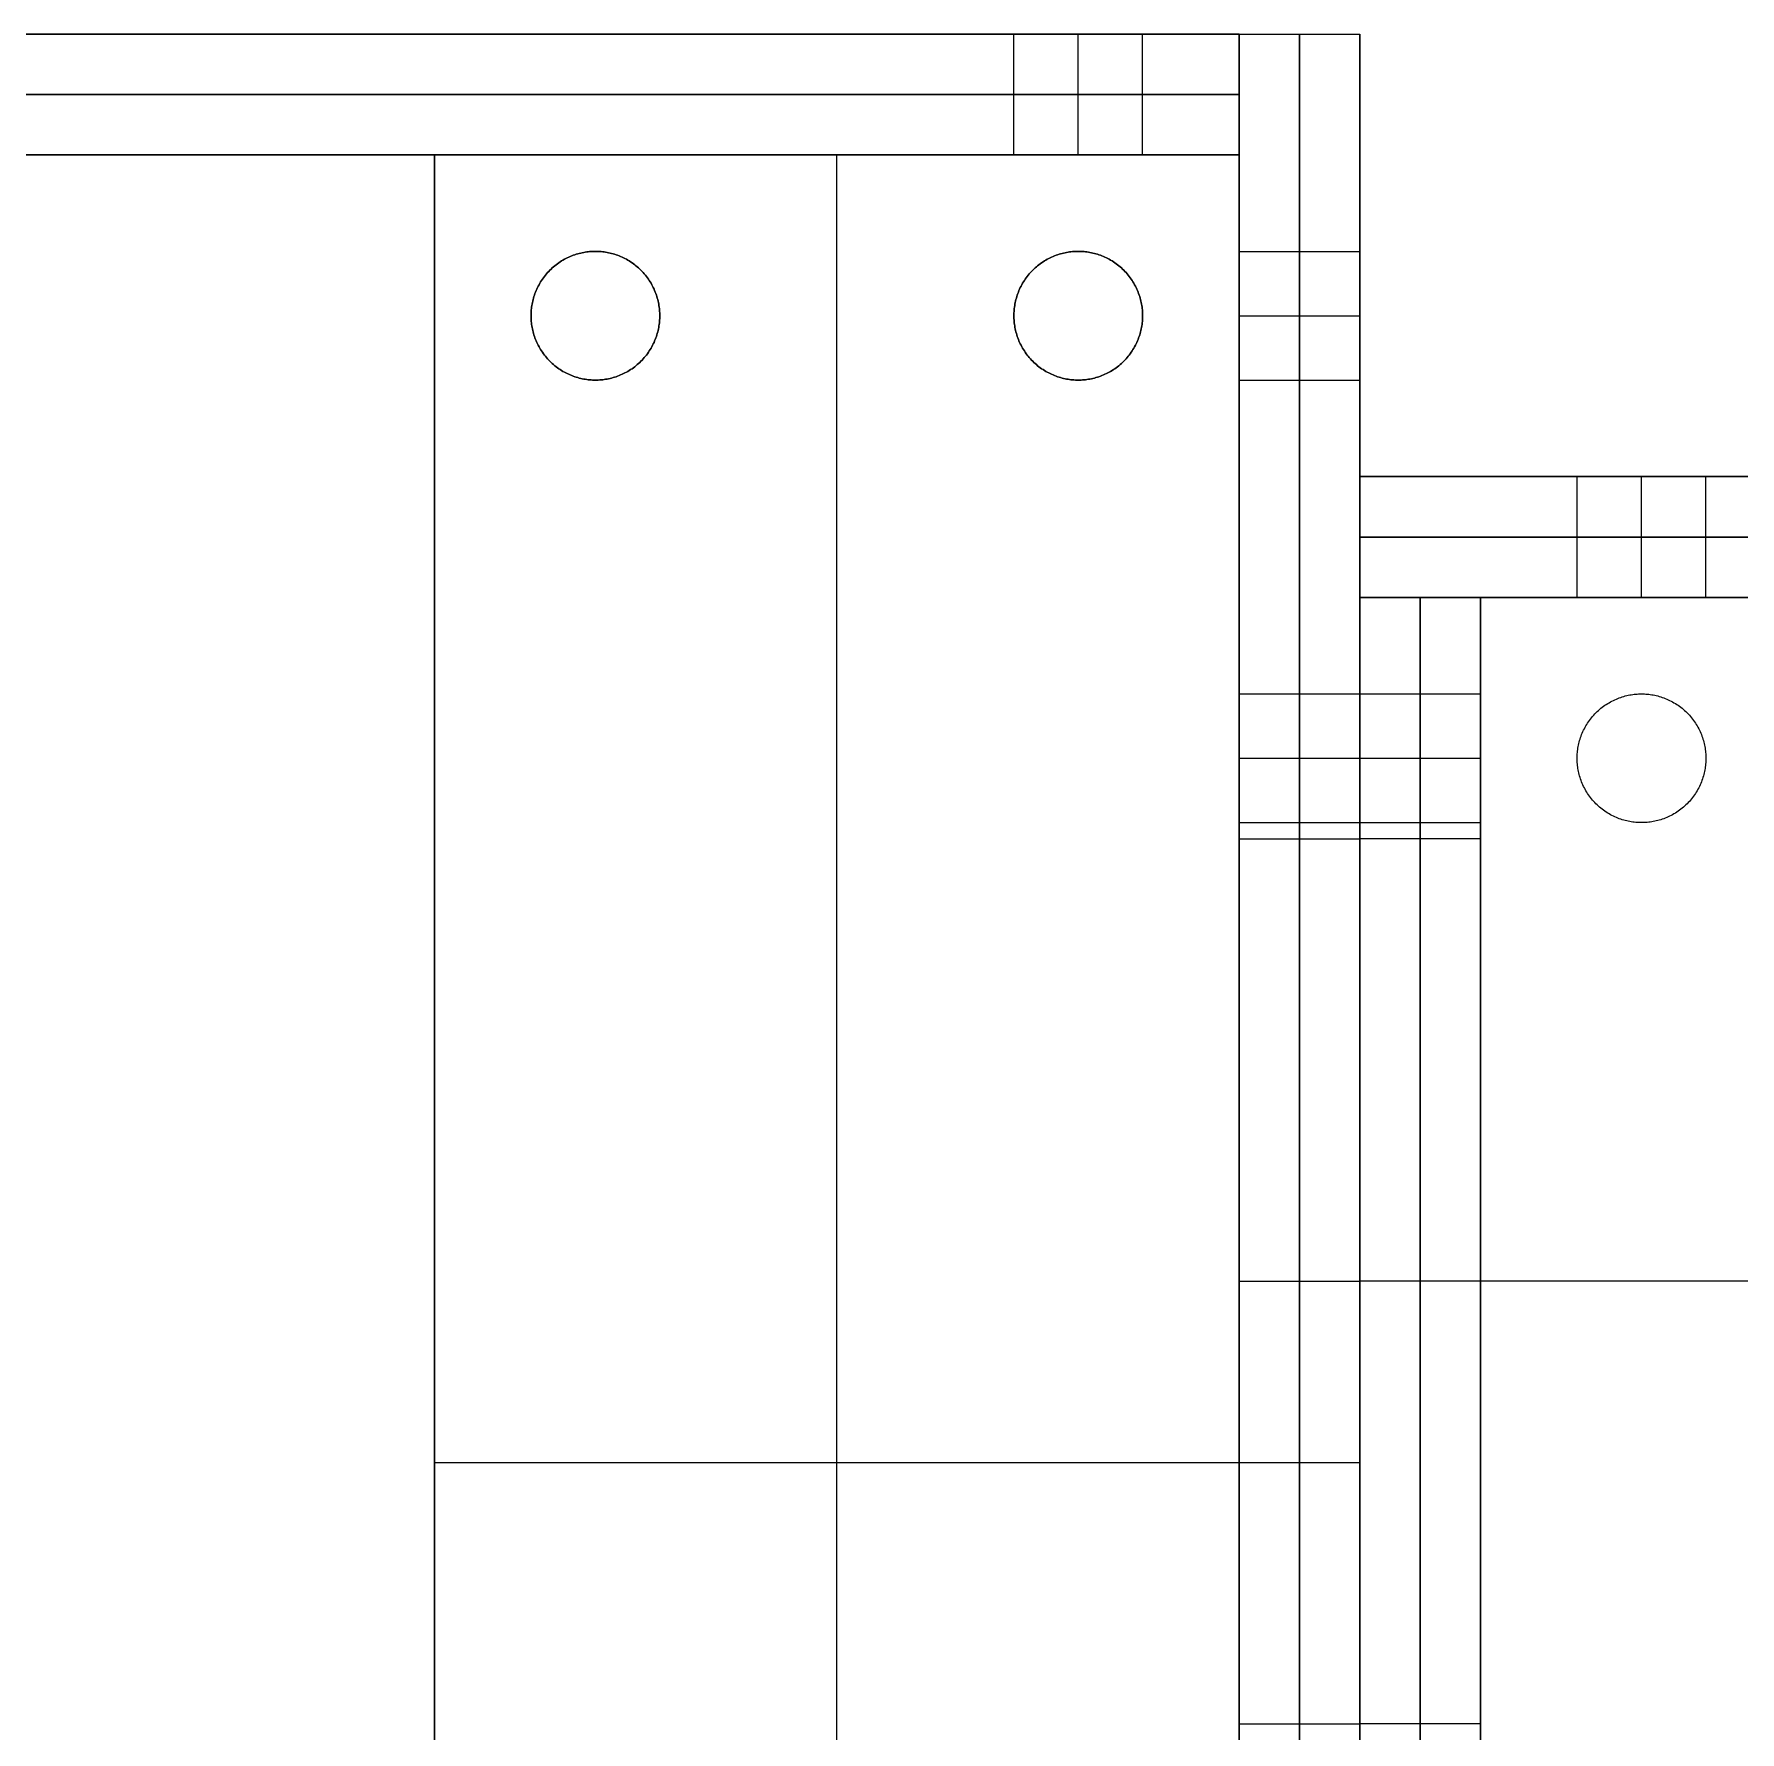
# Model space of a CAD drawing. Header units: millimetres. Extents: x -232 to 139, y -100 to 100.
# Drawn here: x -147.02 to -104.63, y -11.2 to 31 of the extents above; entities that cross this region are included whole.
import ezdxf

# ---------------------------------------------------------------- set-up
doc = ezdxf.new("R2010")
doc.units = ezdxf.units.MM
doc.header["$MEASUREMENT"] = 0
doc.layers.add('body', color=30, linetype='Continuous', true_color=0xff8000)

msp = doc.modelspace()

# ---------------------------------------------------------------- linework, layer by layer
at = {"layer": 'body'}
for p, q in [((-164.023, 31, 238.018), (-117.074, 31, 238.018)), ((-117.074, 11, 238.018), (-117.074, 31, 238.018)), ((-114.074, 11, 238.018), (-114.074, 31, 238.018)), ((-164.023, 28, 238.018), (-117.074, 28, 238.018)), ((-137.074, 28, 255.11), (-137.074, 28, 258.11)), ((-137.074, 28, 220.927), (-137.074, 28, 217.927)), ((-127.074, -37, 258.11), (-127.074, 28, 258.11)), ((-127.074, 28, 258.11), (-127.074, 28, 255.11)), ((-127.074, -37, 255.11), (-127.074, 28, 255.11)), ((-127.074, -37, 217.927), (-127.074, 28, 217.927)), ((-127.074, 28, 217.927), (-127.074, 28, 220.927)), ((-127.074, -37, 220.927), (-127.074, 28, 220.927)), ((-117.074, 28, 255.11), (-117.074, 28, 258.11)), ((-117.074, 28, 220.927), (-117.074, 28, 217.927)), ((-133.074, 25.6, 258.11), (-133.074, 25.6, 255.11)), ((-133.074, 25.6, 217.927), (-133.074, 25.6, 220.927)), ((-121.074, 25.6, 258.11), (-121.074, 25.6, 255.11)), ((-121.074, 25.6, 217.927), (-121.074, 25.6, 220.927)), ((-134.674, 24, 258.11), (-134.674, 24, 255.11)), ((-134.674, 24, 217.927), (-134.674, 24, 220.927)), ((-131.474, 24, 258.11), (-131.474, 24, 255.11)), ((-131.474, 24, 217.927), (-131.474, 24, 220.927)), ((-122.674, 24, 258.11), (-122.674, 24, 255.11)), ((-122.674, 24, 217.927), (-122.674, 24, 220.927)), ((-119.474, 24, 258.11), (-119.474, 24, 255.11)), ((-119.474, 24, 217.927), (-119.474, 24, 220.927)), ((-133.074, 22.4, 258.11), (-133.074, 22.4, 255.11)), ((-133.074, 22.4, 217.927), (-133.074, 22.4, 220.927)), ((-121.074, 22.4, 258.11), (-121.074, 22.4, 255.11)), ((-121.074, 22.4, 217.927), (-121.074, 22.4, 220.927)), ((-114.074, 20, 238.11), (-14.074, 20, 238.11)), ((-114.074, 17, 238.11), (-114.074, 11, 238.11)), ((-114.074, 17, 238.11), (-14.074, 17, 238.11)), ((-111.074, 17, 238.11), (-111.074, 11, 238.11)), ((-114.074, 0, 221.11), (-114.074, 0, 227.11)), ((-114.074, 0, 249.11), (-114.074, 0, 255.11)), ((-14.074, 0, 221.11), (-114.074, 0, 221.11)), ((-14.074, 0, 218.11), (-114.074, 0, 218.11)), ((-111.074, 0, 221.11), (-111.074, 0, 227.11)), ((-111.074, 0, 249.11), (-111.074, 0, 255.11)), ((-137.074, -4.5, 258.11), (-117.074, -4.5, 258.11)), ((-137.074, -4.5, 258.11), (-137.074, -4.5, 255.11)), ((-137.074, -4.5, 255.11), (-117.074, -4.5, 255.11)), ((-137.074, -4.5, 217.927), (-117.074, -4.5, 217.927)), ((-137.074, -4.5, 217.927), (-137.074, -4.5, 220.927)), ((-137.074, -4.5, 220.927), (-117.074, -4.5, 220.927)), ((-117.074, -4.5, 258.11), (-117.074, -4.5, 255.11)), ((-117.074, -4.5, 217.927), (-117.074, -4.5, 220.927)), ((-117.074, -4.5, 217.927), (-117.074, -4.5, 228.072)), ((-117.074, -4.5, 248.147), (-117.074, -4.5, 258.11)), ((-114.074, -4.5, 217.927), (-114.074, -4.5, 228.072)), ((-114.074, -4.5, 248.147), (-114.074, -4.5, 258.11)), ((-117.074, -40, 238.018), (-117.074, -11, 238.018)), ((-114.074, -11, 238.11), (-114.074, -17, 238.11)), ((-114.074, -40, 238.018), (-114.074, -11, 238.018)), ((-111.074, -11, 238.11), (-111.074, -17, 238.11))]:
    msp.add_line(p, q, dxfattribs=at)
for points in [[(-192.473, 31, 217.927), (-154.773, 31, 217.927), (-117.074, 31, 217.927)], [(-117.074, 31, 258.11), (-154.773, 31, 258.11), (-192.473, 31, 258.11)], [(-122.674, 28, 224.927), (-122.674, 29.5, 224.927), (-122.674, 31, 224.927)], [(-122.674, 28, 251.11), (-122.674, 29.5, 251.11), (-122.674, 31, 251.11)], [(-121.074, 28, 223.327), (-121.074, 29.5, 223.327), (-121.074, 31, 223.327)], [(-121.074, 28, 226.527), (-121.074, 29.5, 226.527), (-121.074, 31, 226.527)], [(-121.074, 28, 249.51), (-121.074, 29.5, 249.51), (-121.074, 31, 249.51)], [(-121.074, 28, 252.71), (-121.074, 29.5, 252.71), (-121.074, 31, 252.71)], [(-119.474, 28, 251.11), (-119.474, 29.5, 251.11), (-119.474, 31, 251.11)], [(-119.474, 28, 224.927), (-119.474, 29.5, 224.927), (-119.474, 31, 224.927)], [(-117.074, 31, 217.927), (-117.074, 29.5, 217.927), (-117.074, 28, 217.927)], [(-117.074, 31, 217.927), (-117.074, 31, 238.018), (-117.074, 31, 258.11)], [(-117.074, 31, 258.11), (-117.074, 29.5, 258.11), (-117.074, 28, 258.11)], [(-117.074, 31, 238.018), (-117.074, 29.5, 238.018), (-117.074, 28, 238.018)], [(-117.074, -40, 217.927), (-117.074, -4.5, 217.927), (-117.074, 31, 217.927)], [(-117.074, 31, 217.927), (-115.574, 31, 217.927), (-114.074, 31, 217.927)], [(-117.074, 31, 217.927), (-117.074, 31, 238.018), (-117.074, 31, 258.11)], [(-117.074, 31, 258.11), (-115.574, 31, 258.11), (-114.074, 31, 258.11)], [(-117.074, 31, 258.11), (-117.074, -4.5, 258.11), (-117.074, -40, 258.11)], [(-117.074, 31, 238.018), (-115.574, 31, 238.018), (-114.074, 31, 238.018)], [(-115.574, -40, 217.927), (-115.574, -4.5, 217.927), (-115.574, 31, 217.927)], [(-115.574, 31, 217.927), (-115.574, 31, 238.018), (-115.574, 31, 258.11)], [(-115.574, 31, 258.11), (-115.574, -4.5, 258.11), (-115.574, -40, 258.11)], [(-114.074, -40, 217.927), (-114.074, -4.5, 217.927), (-114.074, 31, 217.927)], [(-114.074, 31, 217.927), (-114.074, 31, 238.018), (-114.074, 31, 258.11)], [(-114.074, 31, 258.11), (-114.074, -4.5, 258.11), (-114.074, -40, 258.11)], [(-192.473, 29.5, 217.927), (-154.773, 29.5, 217.927), (-117.074, 29.5, 217.927)], [(-117.074, 29.5, 258.11), (-154.773, 29.5, 258.11), (-192.473, 29.5, 258.11)], [(-117.074, 29.5, 217.927), (-117.074, 29.5, 238.018), (-117.074, 29.5, 258.11)], [(-192.473, 28, 217.927), (-154.773, 28, 217.927), (-117.074, 28, 217.927)], [(-117.074, 28, 258.11), (-154.773, 28, 258.11), (-192.473, 28, 258.11)], [(-117.074, 28, 258.11), (-127.074, 28, 258.11), (-137.074, 28, 258.11)], [(-137.074, 28, 258.11), (-137.074, -4.5, 258.11), (-137.074, -37, 258.11)], [(-117.074, 28, 255.11), (-127.074, 28, 255.11), (-137.074, 28, 255.11)], [(-137.074, 28, 255.11), (-137.074, -4.5, 255.11), (-137.074, -37, 255.11)], [(-137.074, 28, 256.61), (-127.074, 28, 256.61), (-117.074, 28, 256.61)], [(-137.074, -37, 256.61), (-137.074, -4.5, 256.61), (-137.074, 28, 256.61)], [(-117.074, 28, 217.927), (-127.074, 28, 217.927), (-137.074, 28, 217.927)], [(-137.074, 28, 217.927), (-137.074, -4.5, 217.927), (-137.074, -37, 217.927)], [(-117.074, 28, 220.927), (-127.074, 28, 220.927), (-137.074, 28, 220.927)], [(-137.074, 28, 220.927), (-137.074, -4.5, 220.927), (-137.074, -37, 220.927)], [(-137.074, 28, 219.427), (-127.074, 28, 219.427), (-117.074, 28, 219.427)], [(-137.074, -37, 219.427), (-137.074, -4.5, 219.427), (-137.074, 28, 219.427)], [(-117.074, 28, 217.927), (-117.074, 28, 238.018), (-117.074, 28, 258.11)], [(-117.074, -37, 258.11), (-117.074, -4.5, 258.11), (-117.074, 28, 258.11)], [(-117.074, -37, 255.11), (-117.074, -4.5, 255.11), (-117.074, 28, 255.11)], [(-117.074, 28, 256.61), (-117.074, -4.5, 256.61), (-117.074, -37, 256.61)], [(-117.074, -37, 217.927), (-117.074, -4.5, 217.927), (-117.074, 28, 217.927)], [(-117.074, -37, 220.927), (-117.074, -4.5, 220.927), (-117.074, 28, 220.927)], [(-117.074, 28, 219.427), (-117.074, -4.5, 219.427), (-117.074, -37, 219.427)], [(-117.074, 25.6, 251.11), (-115.574, 25.6, 251.11), (-114.074, 25.6, 251.11)], [(-117.074, 25.6, 224.927), (-115.574, 25.6, 224.927), (-114.074, 25.6, 224.927)], [(-117.074, 24, 223.327), (-115.574, 24, 223.327), (-114.074, 24, 223.327)], [(-117.074, 24, 249.51), (-115.574, 24, 249.51), (-114.074, 24, 249.51)], [(-117.074, 24, 252.71), (-115.574, 24, 252.71), (-114.074, 24, 252.71)], [(-117.074, 24, 226.527), (-115.574, 24, 226.527), (-114.074, 24, 226.527)], [(-117.074, 22.4, 251.11), (-115.574, 22.4, 251.11), (-114.074, 22.4, 251.11)], [(-117.074, 22.4, 224.927), (-115.574, 22.4, 224.927), (-114.074, 22.4, 224.927)], [(-114.074, 20, 218.11), (-64.074, 20, 218.11), (-14.074, 20, 218.11)], [(-114.074, 20, 218.11), (-114.074, 18.5, 218.11), (-114.074, 17, 218.11)], [(-14.074, 20, 258.11), (-64.074, 20, 258.11), (-114.074, 20, 258.11)], [(-114.074, 20, 258.11), (-114.074, 18.5, 258.11), (-114.074, 17, 258.11)], [(-114.074, 20, 258.11), (-114.074, 20, 238.11), (-114.074, 20, 218.11)], [(-114.074, 20, 238.11), (-114.074, 18.5, 238.11), (-114.074, 17, 238.11)], [(-108.674, 17, 251.11), (-108.674, 18.5, 251.11), (-108.674, 20, 251.11)], [(-108.674, 17, 225.11), (-108.674, 18.5, 225.11), (-108.674, 20, 225.11)], [(-107.074, 17, 226.71), (-107.074, 18.5, 226.71), (-107.074, 20, 226.71)], [(-107.074, 17, 252.71), (-107.074, 18.5, 252.71), (-107.074, 20, 252.71)], [(-107.074, 17, 249.51), (-107.074, 18.5, 249.51), (-107.074, 20, 249.51)], [(-107.074, 17, 223.51), (-107.074, 18.5, 223.51), (-107.074, 20, 223.51)], [(-105.474, 17, 251.11), (-105.474, 18.5, 251.11), (-105.474, 20, 251.11)], [(-105.474, 17, 225.11), (-105.474, 18.5, 225.11), (-105.474, 20, 225.11)], [(-114.074, 18.5, 218.11), (-64.074, 18.5, 218.11), (-14.074, 18.5, 218.11)], [(-14.074, 18.5, 258.11), (-64.074, 18.5, 258.11), (-114.074, 18.5, 258.11)], [(-114.074, 18.5, 258.11), (-114.074, 18.5, 238.11), (-114.074, 18.5, 218.11)], [(-111.074, 17, 255.11), (-112.574, 17, 255.11), (-114.074, 17, 255.11)], [(-114.074, -17, 255.11), (-114.074, 0, 255.11), (-114.074, 17, 255.11)], [(-111.074, 17, 221.11), (-112.574, 17, 221.11), (-114.074, 17, 221.11)], [(-114.074, 17, 255.11), (-114.074, 17, 238.11), (-114.074, 17, 221.11)], [(-114.074, 17, 221.11), (-114.074, 0, 221.11), (-114.074, -17, 221.11)], [(-111.074, 17, 238.11), (-112.574, 17, 238.11), (-114.074, 17, 238.11)], [(-114.074, 17, 218.11), (-64.074, 17, 218.11), (-14.074, 17, 218.11)], [(-14.074, 17, 258.11), (-64.074, 17, 258.11), (-114.074, 17, 258.11)], [(-114.074, 17, 258.11), (-114.074, 17, 238.11), (-114.074, 17, 218.11)], [(-114.074, -17, 221.11), (-114.074, 0, 221.11), (-114.074, 17, 221.11)], [(-114.074, 17, 221.11), (-114.074, 17, 219.61), (-114.074, 17, 218.11)], [(-114.074, -17, 218.11), (-114.074, 0, 218.11), (-114.074, 17, 218.11)], [(-114.074, 17, 221.11), (-64.074, 17, 221.11), (-14.074, 17, 221.11)], [(-114.074, 17, 218.11), (-64.074, 17, 218.11), (-14.074, 17, 218.11)], [(-114.074, -17, 219.61), (-114.074, 0, 219.61), (-114.074, 17, 219.61)], [(-114.074, 17, 219.61), (-64.074, 17, 219.61), (-14.074, 17, 219.61)], [(-112.574, -17, 255.11), (-112.574, 0, 255.11), (-112.574, 17, 255.11)], [(-112.574, 17, 255.11), (-112.574, 17, 238.11), (-112.574, 17, 221.11)], [(-112.574, 17, 221.11), (-112.574, 0, 221.11), (-112.574, -17, 221.11)], [(-111.074, -17, 255.11), (-111.074, 0, 255.11), (-111.074, 17, 255.11)], [(-111.074, 17, 255.11), (-111.074, 17, 238.11), (-111.074, 17, 221.11)], [(-111.074, 17, 221.11), (-111.074, 0, 221.11), (-111.074, -17, 221.11)], [(-117.074, 14.6, 251.11), (-115.574, 14.6, 251.11), (-114.074, 14.6, 251.11)], [(-117.074, 14.6, 225.11), (-115.574, 14.6, 225.11), (-114.074, 14.6, 225.11)], [(-114.074, 14.6, 251.11), (-112.574, 14.6, 251.11), (-111.074, 14.6, 251.11)], [(-114.074, 14.6, 225.11), (-112.574, 14.6, 225.11), (-111.074, 14.6, 225.11)], [(-107.074, 14.6, 221.11), (-107.074, 14.6, 219.61), (-107.074, 14.6, 218.11)], [(-117.074, 13, 249.51), (-115.574, 13, 249.51), (-114.074, 13, 249.51)], [(-117.074, 13, 223.51), (-115.574, 13, 223.51), (-114.074, 13, 223.51)], [(-117.074, 13, 252.71), (-115.574, 13, 252.71), (-114.074, 13, 252.71)], [(-117.074, 13, 226.71), (-115.574, 13, 226.71), (-114.074, 13, 226.71)], [(-114.074, 13, 249.51), (-112.574, 13, 249.51), (-111.074, 13, 249.51)], [(-114.074, 13, 223.51), (-112.574, 13, 223.51), (-111.074, 13, 223.51)], [(-114.074, 13, 252.71), (-112.574, 13, 252.71), (-111.074, 13, 252.71)], [(-114.074, 13, 226.71), (-112.574, 13, 226.71), (-111.074, 13, 226.71)], [(-108.674, 13, 221.11), (-108.674, 13, 219.61), (-108.674, 13, 218.11)], [(-105.474, 13, 221.11), (-105.474, 13, 219.61), (-105.474, 13, 218.11)], [(-117.074, 11.4, 251.11), (-115.574, 11.4, 251.11), (-114.074, 11.4, 251.11)], [(-117.074, 11.4, 225.11), (-115.574, 11.4, 225.11), (-114.074, 11.4, 225.11)], [(-114.074, 11.4, 251.11), (-112.574, 11.4, 251.11), (-111.074, 11.4, 251.11)], [(-114.074, 11.4, 225.11), (-112.574, 11.4, 225.11), (-111.074, 11.4, 225.11)], [(-107.074, 11.4, 221.11), (-107.074, 11.4, 219.61), (-107.074, 11.4, 218.11)], [(-117.074, 11, 238.11), (-115.574, 11, 238.11), (-114.074, 11, 238.11)], [(-111.074, 11, 238.11), (-112.574, 11, 238.11), (-114.074, 11, 238.11)], [(-117.074, 0, 227.11), (-115.574, 0, 227.11), (-114.074, 0, 227.11)], [(-117.074, 0, 249.11), (-115.574, 0, 249.11), (-114.074, 0, 249.11)], [(-111.074, 0, 255.11), (-112.574, 0, 255.11), (-114.074, 0, 255.11)], [(-111.074, 0, 221.11), (-112.574, 0, 221.11), (-114.074, 0, 221.11)], [(-111.074, 0, 249.11), (-112.574, 0, 249.11), (-114.074, 0, 249.11)], [(-111.074, 0, 227.11), (-112.574, 0, 227.11), (-114.074, 0, 227.11)], [(-114.074, 0, 221.11), (-114.074, 0, 219.61), (-114.074, 0, 218.11)], [(-117.074, -4.5, 217.927), (-115.574, -4.5, 217.927), (-114.074, -4.5, 217.927)], [(-117.074, -4.5, 258.11), (-115.574, -4.5, 258.11), (-114.074, -4.5, 258.11)], [(-117.074, -11, 238.11), (-115.574, -11, 238.11), (-114.074, -11, 238.11)], [(-111.074, -11, 238.11), (-112.574, -11, 238.11), (-114.074, -11, 238.11)]]:
    msp.add_open_spline(points, degree=2, dxfattribs=at)
at = {"layer": 'body', "extrusion": (1.11022e-14, -1, 0)}
msp.add_rational_spline([(-119.474, 31, 224.927), (-119.474, 31, 223.327), (-121.074, 31, 223.327), (-122.674, 31, 223.327), (-122.674, 31, 224.927), (-122.674, 31, 226.527), (-121.074, 31, 226.527), (-119.474, 31, 226.527), (-119.474, 31, 224.927)], [0.999999860338, 0.707106851018, 1, 0.707106781187, 1, 0.707106781187, 1, 0.707106920849, 0.999999720675], degree=2, knots=[0, 0, 0, 2.513274, 2.513274, 5.026549, 5.026549, 7.539823, 7.539823, 10.053096, 10.053096, 10.053096], dxfattribs=at)
at = {"layer": 'body', "extrusion": (-7.77156e-15, -1, 0)}
for points, weights, knots in [([(-119.474, 31, 251.11), (-119.474, 31, 249.51), (-121.074, 31, 249.51), (-122.674, 31, 249.51), (-122.674, 31, 251.11), (-122.674, 31, 252.71), (-121.074, 31, 252.71), (-119.474, 31, 252.71), (-119.474, 31, 251.11)], [0.999999860338, 0.707106851018, 1, 0.707106781187, 1, 0.707106781187, 1, 0.707106920849, 0.999999720675], [-10.053096, -10.053096, -10.053096, -7.539823, -7.539823, -5.026548, -5.026548, -2.513273, -2.513273, 0, 0, 0]), ([(-119.474, 28, 251.11), (-119.474, 28, 249.51), (-121.074, 28, 249.51), (-122.674, 28, 249.51), (-122.674, 28, 251.11), (-122.674, 28, 252.71), (-121.074, 28, 252.71), (-119.474, 28, 252.71), (-119.474, 28, 251.11)], [0.999999860338, 0.707106851018, 1, 0.707106781187, 1, 0.707106781187, 1, 0.707106851018, 0.999999860338], [-10.053096, -10.053096, -10.053096, -7.539823, -7.539823, -5.026548, -5.026548, -2.513274, -2.513274, 0, 0, 0])]:
    msp.add_rational_spline(points, weights, degree=2, knots=knots, dxfattribs=at)
at = {"layer": 'body', "extrusion": (4.44089e-15, -1, 0)}
msp.add_rational_spline([(-119.474, 28, 224.927), (-119.474, 28, 223.327), (-121.074, 28, 223.327), (-122.674, 28, 223.327), (-122.674, 28, 224.927), (-122.674, 28, 226.527), (-121.074, 28, 226.527), (-119.474, 28, 226.527), (-119.474, 28, 224.927)], [0.999999860338, 0.707106851018, 1, 0.707106781187, 1, 0.707106781187, 1, 0.707106920849, 0.999999720675], degree=2, knots=[0, 0, 0, 2.513274, 2.513274, 5.026549, 5.026549, 7.539823, 7.539823, 10.053096, 10.053096, 10.053096], dxfattribs=at)
at = {"layer": 'body', "extrusion": (-5.55112e-15, -1, 0)}
msp.add_rational_spline([(-119.474, 28, 251.11), (-119.474, 28, 249.51), (-121.074, 28, 249.51), (-122.674, 28, 249.51), (-122.674, 28, 251.11), (-122.674, 28, 252.71), (-121.074, 28, 252.71), (-119.474, 28, 252.71), (-119.474, 28, 251.11)], [0.999999860338, 0.707106851018, 1, 0.707106781187, 1, 0.707106781187, 1, 0.707106920849, 0.999999720675], degree=2, knots=[-10.053096, -10.053096, -10.053096, -7.539823, -7.539823, -5.026548, -5.026548, -2.513273, -2.513273, 0, 0, 0], dxfattribs=at)
at = {"layer": 'body'}
for points, weights, knots in [([(-134.674, 24, 258.11), (-134.674, 25.6, 258.11), (-133.074, 25.6, 258.11), (-131.474, 25.6, 258.11), (-131.474, 24, 258.11), (-131.474, 22.4, 258.11), (-133.074, 22.4, 258.11), (-134.674, 22.4, 258.11), (-134.674, 24, 258.11)], [0.999999860338, 0.707106851018, 1, 0.707106781187, 1, 0.707106781187, 1, 0.707106851018, 0.999999860338], [-10.053096, -10.053096, -10.053096, -7.539823, -7.539823, -5.026548, -5.026548, -2.513274, -2.513274, 0, 0, 0]), ([(-134.674, 24, 255.11), (-134.674, 25.6, 255.11), (-133.074, 25.6, 255.11), (-131.474, 25.6, 255.11), (-131.474, 24, 255.11), (-131.474, 22.4, 255.11), (-133.074, 22.4, 255.11), (-134.674, 22.4, 255.11), (-134.674, 24, 255.11)], [0.999999860338, 0.707106851018, 1, 0.707106781187, 1, 0.707106781187, 1, 0.707106851018, 0.999999860338], [-10.053096, -10.053096, -10.053096, -7.539823, -7.539823, -5.026548, -5.026548, -2.513274, -2.513274, 0, 0, 0]), ([(-134.674, 24, 256.61), (-134.674, 22.4, 256.61), (-133.074, 22.4, 256.61), (-131.474, 22.4, 256.61), (-131.474, 24, 256.61), (-131.474, 25.6, 256.61), (-133.074, 25.6, 256.61), (-134.674, 25.6, 256.61), (-134.674, 24, 256.61)], [0.999999860338, 0.707106851018, 1, 0.707106781187, 1, 0.707106781187, 1, 0.707106851018, 0.999999860338], [0, 0, 0, 2.513274, 2.513274, 5.026548, 5.026548, 7.539823, 7.539823, 10.053096, 10.053096, 10.053096]), ([(-134.674, 24, 217.927), (-134.674, 25.6, 217.927), (-133.074, 25.6, 217.927), (-131.474, 25.6, 217.927), (-131.474, 24, 217.927), (-131.474, 22.4, 217.927), (-133.074, 22.4, 217.927), (-134.674, 22.4, 217.927), (-134.674, 24, 217.927)], [0.999999860338, 0.707106851018, 1, 0.707106781187, 1, 0.707106781187, 1, 0.707106851018, 0.999999860338], [-10.053096, -10.053096, -10.053096, -7.539823, -7.539823, -5.026548, -5.026548, -2.513274, -2.513274, 0, 0, 0]), ([(-134.674, 24, 220.927), (-134.674, 25.6, 220.927), (-133.074, 25.6, 220.927), (-131.474, 25.6, 220.927), (-131.474, 24, 220.927), (-131.474, 22.4, 220.927), (-133.074, 22.4, 220.927), (-134.674, 22.4, 220.927), (-134.674, 24, 220.927)], [0.999999860338, 0.707106851018, 1, 0.707106781187, 1, 0.707106781187, 1, 0.707106851018, 0.999999860338], [-10.053096, -10.053096, -10.053096, -7.539823, -7.539823, -5.026548, -5.026548, -2.513274, -2.513274, 0, 0, 0]), ([(-134.674, 24, 219.427), (-134.674, 22.4, 219.427), (-133.074, 22.4, 219.427), (-131.474, 22.4, 219.427), (-131.474, 24, 219.427), (-131.474, 25.6, 219.427), (-133.074, 25.6, 219.427), (-134.674, 25.6, 219.427), (-134.674, 24, 219.427)], [0.999999860338, 0.707106851018, 1, 0.707106781187, 1, 0.707106781187, 1, 0.707106851018, 0.999999860338], [0, 0, 0, 2.513274, 2.513274, 5.026548, 5.026548, 7.539823, 7.539823, 10.053096, 10.053096, 10.053096]), ([(-121.074, 22.4, 258.11), (-122.674, 22.4, 258.11), (-122.674, 24, 258.11), (-122.674, 25.6, 258.11), (-121.074, 25.6, 258.11), (-119.474, 25.6, 258.11), (-119.474, 24, 258.11), (-119.474, 22.4, 258.11), (-121.074, 22.4, 258.11)], [1, 0.707106781187, 1, 0.707106781187, 1, 0.707106781187, 1, 0.707106781187, 1], [-10.053096, -10.053096, -10.053096, -7.539822, -7.539822, -5.026548, -5.026548, -2.513274, -2.513274, 0, 0, 0]), ([(-121.074, 22.4, 255.11), (-122.674, 22.4, 255.11), (-122.674, 24, 255.11), (-122.674, 25.6, 255.11), (-121.074, 25.6, 255.11), (-119.474, 25.6, 255.11), (-119.474, 24, 255.11), (-119.474, 22.4, 255.11), (-121.074, 22.4, 255.11)], [1, 0.707106781187, 1, 0.707106781187, 1, 0.707106781187, 1, 0.707106781187, 1], [-10.053096, -10.053096, -10.053096, -7.539822, -7.539822, -5.026548, -5.026548, -2.513274, -2.513274, 0, 0, 0]), ([(-121.074, 22.4, 256.61), (-119.474, 22.4, 256.61), (-119.474, 24, 256.61), (-119.474, 25.6, 256.61), (-121.074, 25.6, 256.61), (-122.674, 25.6, 256.61), (-122.674, 24, 256.61), (-122.674, 22.4, 256.61), (-121.074, 22.4, 256.61)], [1, 0.707106781187, 1, 0.707106781187, 1, 0.707106781187, 1, 0.707106781187, 1], [0, 0, 0, 2.513274, 2.513274, 5.026548, 5.026548, 7.539822, 7.539822, 10.053096, 10.053096, 10.053096]), ([(-121.074, 22.4, 217.927), (-122.674, 22.4, 217.927), (-122.674, 24, 217.927), (-122.674, 25.6, 217.927), (-121.074, 25.6, 217.927), (-119.474, 25.6, 217.927), (-119.474, 24, 217.927), (-119.474, 22.4, 217.927), (-121.074, 22.4, 217.927)], [1, 0.707106781187, 1, 0.707106781187, 1, 0.707106781187, 1, 0.707106781187, 1], [-10.053096, -10.053096, -10.053096, -7.539822, -7.539822, -5.026548, -5.026548, -2.513274, -2.513274, 0, 0, 0]), ([(-121.074, 22.4, 220.927), (-122.674, 22.4, 220.927), (-122.674, 24, 220.927), (-122.674, 25.6, 220.927), (-121.074, 25.6, 220.927), (-119.474, 25.6, 220.927), (-119.474, 24, 220.927), (-119.474, 22.4, 220.927), (-121.074, 22.4, 220.927)], [1, 0.707106781187, 1, 0.707106781187, 1, 0.707106781187, 1, 0.707106781187, 1], [-10.053096, -10.053096, -10.053096, -7.539822, -7.539822, -5.026548, -5.026548, -2.513274, -2.513274, 0, 0, 0]), ([(-121.074, 22.4, 219.427), (-119.474, 22.4, 219.427), (-119.474, 24, 219.427), (-119.474, 25.6, 219.427), (-121.074, 25.6, 219.427), (-122.674, 25.6, 219.427), (-122.674, 24, 219.427), (-122.674, 22.4, 219.427), (-121.074, 22.4, 219.427)], [1, 0.707106781187, 1, 0.707106781187, 1, 0.707106781187, 1, 0.707106781187, 1], [0, 0, 0, 2.513274, 2.513274, 5.026548, 5.026548, 7.539822, 7.539822, 10.053096, 10.053096, 10.053096]), ([(-108.674, 13, 221.11), (-108.674, 11.4, 221.11), (-107.074, 11.4, 221.11), (-105.474, 11.4, 221.11), (-105.474, 13, 221.11), (-105.474, 14.6, 221.11), (-107.074, 14.6, 221.11), (-108.674, 14.6, 221.11), (-108.674, 13, 221.11)], [0.999999860338, 0.707106851018, 1, 0.707106781187, 1, 0.707106781187, 1, 0.707106851018, 0.999999860338], [0, 0, 0, 2.513274, 2.513274, 5.026548, 5.026548, 7.539823, 7.539823, 10.053096, 10.053096, 10.053096]), ([(-108.674, 13, 218.11), (-108.674, 11.4, 218.11), (-107.074, 11.4, 218.11), (-105.474, 11.4, 218.11), (-105.474, 13, 218.11), (-105.474, 14.6, 218.11), (-107.074, 14.6, 218.11), (-108.674, 14.6, 218.11), (-108.674, 13, 218.11)], [0.999999860338, 0.707106851018, 1, 0.707106781187, 1, 0.707106781187, 1, 0.707106851018, 0.999999860338], [0, 0, 0, 2.513274, 2.513274, 5.026548, 5.026548, 7.539823, 7.539823, 10.053096, 10.053096, 10.053096])]:
    msp.add_rational_spline(points, weights, degree=2, knots=knots, dxfattribs=at)
at = {"layer": 'body', "extrusion": (-1, -2.66454e-14, -4.44089e-15)}
msp.add_rational_spline([(-117.074, 22.4, 251.11), (-117.074, 22.4, 252.71), (-117.074, 24, 252.71), (-117.074, 25.6, 252.71), (-117.074, 25.6, 251.11), (-117.074, 25.6, 249.51), (-117.074, 24, 249.51), (-117.074, 22.4, 249.51), (-117.074, 22.4, 251.11)], [0.999999860338, 0.707106851018, 1, 0.707106781187, 1, 0.707106781187, 1, 0.707106851018, 0.999999860338], degree=2, knots=[0, 0, 0, 2.513274, 2.513274, 5.026548, 5.026548, 7.539823, 7.539823, 10.053096, 10.053096, 10.053096], dxfattribs=at)
at = {"layer": 'body', "extrusion": (1, 2.66454e-14, 8.87469e-29)}
for points in [[(-117.074, 24, 223.327), (-117.074, 22.4, 223.327), (-117.074, 22.4, 224.927), (-117.074, 22.4, 226.527), (-117.074, 24, 226.527), (-117.074, 25.6, 226.527), (-117.074, 25.6, 224.927), (-117.074, 25.6, 223.327), (-117.074, 24, 223.327)], [(-114.074, 24, 223.327), (-114.074, 22.4, 223.327), (-114.074, 22.4, 224.927), (-114.074, 22.4, 226.527), (-114.074, 24, 226.527), (-114.074, 25.6, 226.527), (-114.074, 25.6, 224.927), (-114.074, 25.6, 223.327), (-114.074, 24, 223.327)]]:
    msp.add_rational_spline(points, [1, 0.707106781187, 1, 0.707106781187, 1, 0.707106781187, 1, 0.707106781187, 1], degree=2, knots=[0, 0, 0, 2.513274, 2.513274, 5.026548, 5.026548, 7.539822, 7.539822, 10.053096, 10.053096, 10.053096], dxfattribs=at)
at = {"layer": 'body', "extrusion": (1, 2.66454e-14, 0)}
msp.add_rational_spline([(-114.074, 22.4, 251.11), (-114.074, 22.4, 252.71), (-114.074, 24, 252.71), (-114.074, 25.6, 252.71), (-114.074, 25.6, 251.11), (-114.074, 25.6, 249.51), (-114.074, 24, 249.51), (-114.074, 22.4, 249.51), (-114.074, 22.4, 251.11)], [1, 0.707106781187, 1, 0.707106781187, 1, 0.707106781187, 1, 0.707106781187, 1], degree=2, knots=[0, 0, 0, 2.513274, 2.513274, 5.026548, 5.026548, 7.539822, 7.539822, 10.053096, 10.053096, 10.053096], dxfattribs=at)
at = {"layer": 'body', "extrusion": (1.11022e-15, -1, 4.93038e-30)}
for points, weights, knots in [([(-107.074, 20, 252.71), (-105.474, 20, 252.71), (-105.474, 20, 251.11), (-105.474, 20, 249.51), (-107.074, 20, 249.51), (-108.674, 20, 249.51), (-108.674, 20, 251.11), (-108.674, 20, 252.71), (-107.074, 20, 252.71)], [0.999999860338, 0.707106851018, 1, 0.707106781187, 1, 0.707106781187, 1, 0.707106781187, 1], [-10.053096, -10.053096, -10.053096, -7.539823, -7.539823, -5.026549, -5.026549, -2.513274, -2.513274, 0, 0, 0]), ([(-107.074, 20, 226.71), (-105.474, 20, 226.71), (-105.474, 20, 225.11), (-105.474, 20, 223.51), (-107.074, 20, 223.51), (-108.674, 20, 223.51), (-108.674, 20, 225.11), (-108.674, 20, 226.71), (-107.074, 20, 226.71)], [0.999999860338, 0.707106851018, 1, 0.707106781187, 1, 0.707106781187, 1, 0.707106851018, 0.999999860338], [-10.053096, -10.053096, -10.053096, -7.539823, -7.539823, -5.026548, -5.026548, -2.513274, -2.513274, 0, 0, 0])]:
    msp.add_rational_spline(points, weights, degree=2, knots=knots, dxfattribs=at)
at = {"layer": 'body', "extrusion": (1.66533e-15, -1, -1.11022e-15)}
msp.add_rational_spline([(-107.074, 17, 252.71), (-105.474, 17, 252.71), (-105.474, 17, 251.11), (-105.474, 17, 249.51), (-107.074, 17, 249.51), (-108.674, 17, 249.51), (-108.674, 17, 251.11), (-108.674, 17, 252.71), (-107.074, 17, 252.71)], [0.999999860338, 0.707106851018, 1, 0.707106781187, 1, 0.707106781187, 1, 0.707106851018, 0.999999860338], degree=2, knots=[-10.053096, -10.053096, -10.053096, -7.539823, -7.539823, -5.026548, -5.026548, -2.513274, -2.513274, 0, 0, 0], dxfattribs=at)
at = {"layer": 'body', "extrusion": (0, -1, 1.11022e-15)}
msp.add_rational_spline([(-107.074, 17, 226.71), (-105.474, 17, 226.71), (-105.474, 17, 225.11), (-105.474, 17, 223.51), (-107.074, 17, 223.51), (-108.674, 17, 223.51), (-108.674, 17, 225.11), (-108.674, 17, 226.71), (-107.074, 17, 226.71)], [1, 0.707106781187, 1, 0.707106781187, 1, 0.707106781187, 1, 0.707106781187, 1], degree=2, knots=[-10.053096, -10.053096, -10.053096, -7.539822, -7.539822, -5.026548, -5.026548, -2.513274, -2.513274, 0, 0, 0], dxfattribs=at)
at = {"layer": 'body', "extrusion": (-1, 8.88178e-15, -2.66454e-14)}
msp.add_rational_spline([(-117.074, 13, 249.51), (-117.074, 11.4, 249.51), (-117.074, 11.4, 251.11), (-117.074, 11.4, 252.71), (-117.074, 13, 252.71), (-117.074, 14.6, 252.71), (-117.074, 14.6, 251.11), (-117.074, 14.6, 249.51), (-117.074, 13, 249.51)], [1, 0.707106781187, 1, 0.707106781187, 1, 0.707106781187, 1, 0.707106781187, 1], degree=2, knots=[0, 0, 0, 2.513274, 2.513274, 5.026548, 5.026548, 7.539822, 7.539822, 10.053096, 10.053096, 10.053096], dxfattribs=at)
at = {"layer": 'body', "extrusion": (1, -6.66134e-15, 2.22045e-14)}
for points, weights, knots in [([(-117.074, 13, 223.51), (-117.074, 11.4, 223.51), (-117.074, 11.4, 225.11), (-117.074, 11.4, 226.71), (-117.074, 13, 226.71), (-117.074, 14.6, 226.71), (-117.074, 14.6, 225.11), (-117.074, 14.6, 223.51), (-117.074, 13, 223.51)], [0.999999860338, 0.707106851018, 1, 0.707106781187, 1, 0.707106781187, 1, 0.707106851018, 0.999999860338], [0, 0, 0, 2.513274, 2.513274, 5.026548, 5.026548, 7.539823, 7.539823, 10.053096, 10.053096, 10.053096]), ([(-114.074, 13, 249.51), (-114.074, 14.6, 249.51), (-114.074, 14.6, 251.11), (-114.074, 14.6, 252.71), (-114.074, 13, 252.71), (-114.074, 11.4, 252.71), (-114.074, 11.4, 251.11), (-114.074, 11.4, 249.51), (-114.074, 13, 249.51)], [1, 0.707106781187, 1, 0.707106781187, 1, 0.707106781187, 1, 0.707106781187, 1], [-10.053096, -10.053096, -10.053096, -7.539822, -7.539822, -5.026548, -5.026548, -2.513274, -2.513274, 0, 0, 0])]:
    msp.add_rational_spline(points, weights, degree=2, knots=knots, dxfattribs=at)
at = {"layer": 'body', "extrusion": (-1, 6.66134e-15, -2.22045e-14)}
msp.add_rational_spline([(-114.074, 13, 223.51), (-114.074, 14.6, 223.51), (-114.074, 14.6, 225.11), (-114.074, 14.6, 226.71), (-114.074, 13, 226.71), (-114.074, 11.4, 226.71), (-114.074, 11.4, 225.11), (-114.074, 11.4, 223.51), (-114.074, 13, 223.51)], [0.999999860338, 0.707106851018, 1, 0.707106781187, 1, 0.707106781187, 1, 0.707106781187, 1], degree=2, knots=[-10.053096, -10.053096, -10.053096, -7.539823, -7.539823, -5.026549, -5.026549, -2.513274, -2.513274, 0, 0, 0], dxfattribs=at)
at = {"layer": 'body', "extrusion": (1, -2.99471e-21, 3.55271e-14)}
msp.add_rational_spline([(-114.074, 13, 249.51), (-114.074, 11.4, 249.51), (-114.074, 11.4, 251.11), (-114.074, 11.4, 252.71), (-114.074, 13, 252.71), (-114.074, 14.6, 252.71), (-114.074, 14.6, 251.11), (-114.074, 14.6, 249.51), (-114.074, 13, 249.51)], [0.999999860338, 0.707106851018, 1, 0.707106781187, 1, 0.707106781187, 1, 0.707106851018, 0.999999860338], degree=2, knots=[0, 0, 0, 2.513274, 2.513274, 5.026548, 5.026548, 7.539823, 7.539823, 10.053096, 10.053096, 10.053096], dxfattribs=at)
at = {"layer": 'body', "extrusion": (1, -8.88179e-15, 3.55271e-14)}
msp.add_rational_spline([(-114.074, 13, 223.51), (-114.074, 11.4, 223.51), (-114.074, 11.4, 225.11), (-114.074, 11.4, 226.71), (-114.074, 13, 226.71), (-114.074, 14.6, 226.71), (-114.074, 14.6, 225.11), (-114.074, 14.6, 223.51), (-114.074, 13, 223.51)], [0.999999860338, 0.707106851018, 1, 0.707106781187, 1, 0.707106781187, 1, 0.707106851018, 0.999999860338], degree=2, knots=[0, 0, 0, 2.513274, 2.513274, 5.026548, 5.026548, 7.539823, 7.539823, 10.053096, 10.053096, 10.053096], dxfattribs=at)
at = {"layer": 'body', "extrusion": (1, -2.22045e-15, 2.22045e-14)}
msp.add_rational_spline([(-111.074, 13, 249.51), (-111.074, 14.6, 249.51), (-111.074, 14.6, 251.11), (-111.074, 14.6, 252.71), (-111.074, 13, 252.71), (-111.074, 11.4, 252.71), (-111.074, 11.4, 251.11), (-111.074, 11.4, 249.51), (-111.074, 13, 249.51)], [1, 0.707106781187, 1, 0.707106781187, 1, 0.707106781187, 1, 0.707106781187, 1], degree=2, knots=[-10.053096, -10.053096, -10.053096, -7.539822, -7.539822, -5.026548, -5.026548, -2.513274, -2.513274, 0, 0, 0], dxfattribs=at)
at = {"layer": 'body', "extrusion": (-1, 1.49736e-21, -1.77636e-14)}
msp.add_rational_spline([(-111.074, 13, 223.51), (-111.074, 14.6, 223.51), (-111.074, 14.6, 225.11), (-111.074, 14.6, 226.71), (-111.074, 13, 226.71), (-111.074, 11.4, 226.71), (-111.074, 11.4, 225.11), (-111.074, 11.4, 223.51), (-111.074, 13, 223.51)], [0.999999860338, 0.707106851018, 1, 0.707106781187, 1, 0.707106781187, 1, 0.707106781187, 1], degree=2, knots=[-10.053096, -10.053096, -10.053096, -7.539823, -7.539823, -5.026549, -5.026549, -2.513274, -2.513274, 0, 0, 0], dxfattribs=at)
at = {"layer": 'body', "extrusion": (1, 0, 0)}
for points in [[(-117.074, 11, 238.11), (-117.074, 11, 227.11), (-117.074, 0, 227.11), (-117.074, -11, 227.11), (-117.074, -11, 238.11), (-117.074, -11, 249.11), (-117.074, 0, 249.11), (-117.074, 11, 249.11), (-117.074, 11, 238.11)], [(-115.574, 11, 238.11), (-115.574, 11, 227.11), (-115.574, 0, 227.11), (-115.574, -11, 227.11), (-115.574, -11, 238.11), (-115.574, -11, 249.11), (-115.574, 0, 249.11), (-115.574, 11, 249.11), (-115.574, 11, 238.11)], [(-114.074, 11, 238.11), (-114.074, 11, 227.11), (-114.074, 0, 227.11), (-114.074, -11, 227.11), (-114.074, -11, 238.11), (-114.074, -11, 249.11), (-114.074, 0, 249.11), (-114.074, 11, 249.11), (-114.074, 11, 238.11)]]:
    msp.add_rational_spline(points, [1, 0.707106781187, 1, 0.707106781187, 1, 0.707106781187, 1, 0.707106781187, 1], degree=2, knots=[222.366, 222.366, 222.366, 239.64476, 239.64476, 256.923519, 256.923519, 274.202279, 274.202279, 291.481038, 291.481038, 291.481038], dxfattribs=at)
at = {"layer": 'body', "extrusion": (-1, 0, 0)}
for points in [[(-114.074, 11, 238.11), (-114.074, 11, 249.11), (-114.074, 0, 249.11), (-114.074, -11, 249.11), (-114.074, -11, 238.11), (-114.074, -11, 227.11), (-114.074, 0, 227.11), (-114.074, 11, 227.11), (-114.074, 11, 238.11)], [(-112.574, 11, 238.11), (-112.574, 11, 249.11), (-112.574, 0, 249.11), (-112.574, -11, 249.11), (-112.574, -11, 238.11), (-112.574, -11, 227.11), (-112.574, 0, 227.11), (-112.574, 11, 227.11), (-112.574, 11, 238.11)], [(-111.074, 11, 238.11), (-111.074, 11, 249.11), (-111.074, 0, 249.11), (-111.074, -11, 249.11), (-111.074, -11, 238.11), (-111.074, -11, 227.11), (-111.074, 0, 227.11), (-111.074, 11, 227.11), (-111.074, 11, 238.11)]]:
    msp.add_rational_spline(points, [1, 0.707106781187, 1, 0.707106781187, 1, 0.707106781187, 1, 0.707106781187, 1], degree=2, knots=[0, 0, 0, 17.27876, 17.27876, 34.557519, 34.557519, 51.836279, 51.836279, 69.115038, 69.115038, 69.115038], dxfattribs=at)

doc.saveas('drawing.dxf')
